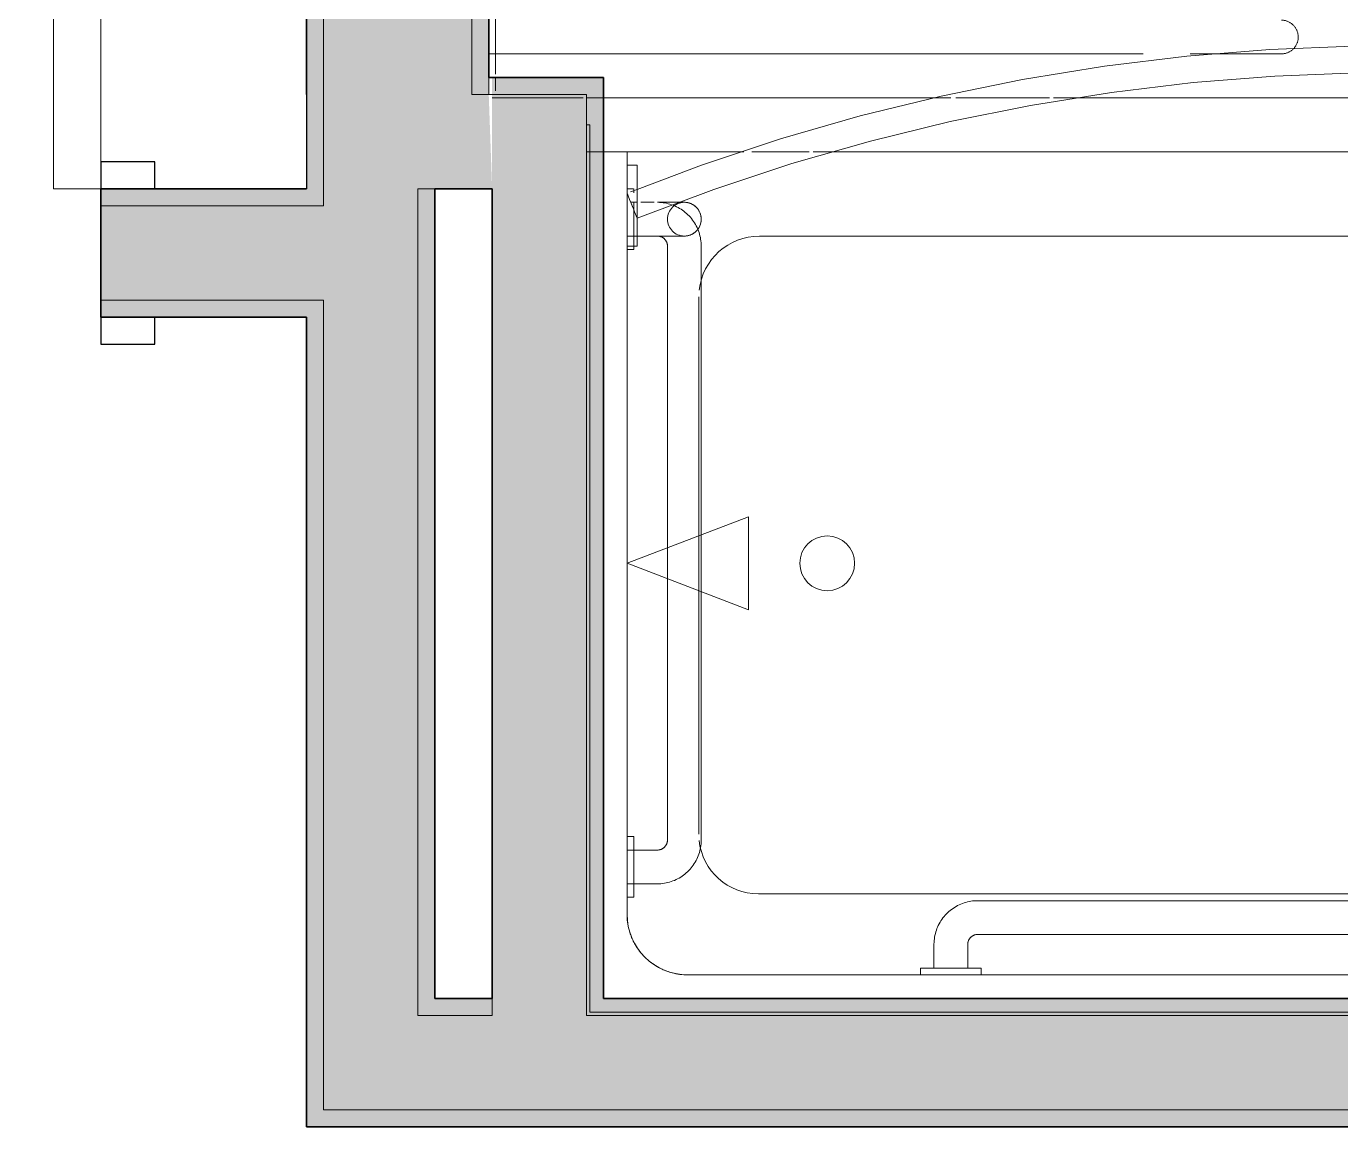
# Model space of a CAD drawing. Header units: inches. Extents: x 6 to 8416, y -388 to 6104.
# Drawn here: x 6655.78 to 6704.49, y 380.69 to 421.46 of the extents above; entities that cross this region are included whole.
import ezdxf

# ---------------------------------------------------------------- set-up
doc = ezdxf.new("R2010")
doc.units = ezdxf.units.IN
doc.header["$MEASUREMENT"] = 0
doc.linetypes.add('Dash 1_16_', pattern=[48, 24, -24])
doc.linetypes.add('Hidden 1_16_', pattern=[36, 24, -12])
for name, color, linetype, lineweight in [('A-DOOR', 31, 'Continuous', 18), ('A-DOOR-FRAM', 31, 'Continuous', 25), ('A-GENM', 13, 'Continuous', 18), ('A-WALL', 113, 'Continuous', 25), ('A-WALL-PATT', 111, 'Continuous', 35), ('I-WALL', 2, 'Continuous', 25), ('P-SANR-FIXT', 6, 'Continuous', 18), ('Q-SPCQ', 91, 'Continuous', 18)]:
    doc.layers.add(name, color=color, linetype=linetype, lineweight=lineweight)

# ---------------------------------------------------------------- blocks, each defined once
blk = doc.blocks.new('Unit-Single-Flush-ICC ADA-AM - 36_ x 84_-NR _U-BE _ BED_-V488-LEVEL 3 - PLAN Copy 1 Copy 1')
at = {"layer": 'A-DOOR'}
for p, q in [((16.25, 2.375), (16.25, 38.375)), ((18, 2.375), (18, 38.375)), ((16.25, 2.375), (18, 2.375))]:
    blk.add_line(p, q, dxfattribs=at)
at = {"layer": 'A-DOOR', "lineweight": 9}
blk.add_arc((18, 2.375), 36, 90, 180, dxfattribs=at)
at = {"layer": 'A-DOOR-FRAM'}
for p, q in [((20, 3.375), (18, 3.375)), ((18, 3.375), (18, 2.375)), ((20, 2.375), (20, 3.375)), ((18, 2.375), (20, 2.375)), ((20, -2.375), (18, -2.375)), ((18, -2.375), (18, -3.375)), ((20, -3.375), (20, -2.375)), ((18, -3.375), (20, -3.375))]:
    blk.add_line(p, q, dxfattribs=at)
at = {"layer": 'A-DOOR-FRAM', "lineweight": 18}
for p, q in [((20, 3.375), (18, 3.375)), ((18, 3.375), (18, 2.375)), ((20, 3.375), (20, 2.375)), ((18, 2.375), (20, 2.375)), ((18, -3.375), (18, -2.375)), ((20, -2.375), (18, -2.375)), ((20, -3.375), (20, -2.375)), ((18, -3.375), (20, -3.375))]:
    blk.add_line(p, q, dxfattribs=at)
blk = doc.blocks.new('GM BA Shower-Unit-Tub-Prefab-ICC ADA-AM - ICC Type B_ Option A Forward_ 60_W x 32_D-2224287-LEVEL 3 - PLAN Copy 1 Copy 1')
at = {"layer": 'A-GENM'}
blk.add_line((0, 32), (0.625, 32), dxfattribs=at)
blk = doc.blocks.new('PL BA Toilet-Unit-Two Piece-ICC ADA-AM - ICC Type B_ Side Approach_ Swing Up Bar-V490-LEVEL 3 - PLAN Copy 1 Copy 1')
at = {"layer": 'A-GENM', "linetype": 'Hidden 1_16_', "lineweight": 9}
for p, q in [((0.75, 0), (0.125, 0)), ((33, 0), (0.869, 0)), ((0, -3.5), (0, -0.125)), ((0, -4.25), (0, -3.627)), ((0, -16.526), (0, -4.25)), ((0, -17.125), (0, -16.526)), ((0, -20.786), (0, -17.316)), ((0, -21.828), (0, -20.928)), ((0, -45.422), (0, -21.828))]:
    blk.add_line(p, q, dxfattribs=at)
blk = doc.blocks.new('z Nested-Shower Surround-Tub-Prefab - Variable-V495-LEVEL 3 - PLAN Copy 1 Copy 1')
at = {"layer": 'A-GENM', "lineweight": 9}
for p, q in [((0.125, 33), (0, 33)), ((0, 33), (0, 0)), ((0, 32), (0, 33)), ((0, 33), (0.125, 33)), ((0.125, 0.125), (0.125, 33)), ((0.125, 33), (0.125, 32)), ((0, 0.625), (0, 32)), ((0.125, 32), (0.125, 0.625)), ((0, 0), (0, 0.625)), ((0.125, 0.625), (0.125, 0.312)), ((0, 0), (60, 0)), ((60, 0), (0, 0)), ((59.875, 0.125), (0.125, 0.125)), ((0.312, 0.125), (59.688, 0.125))]:
    blk.add_line(p, q, dxfattribs=at)
at = {"layer": 'A-GENM'}
for p, q in [((1.5, 32), (0, 32)), ((0, 32), (0, 0)), ((0, 0.625), (0, 32)), ((0.125, 32), (0.625, 32)), ((0.625, 32), (1.5, 32)), ((1.5, 32), (5.826, 32)), ((1.5, 30.75), (1.5, 32)), ((1.5, 30.75), (1.5, 32)), ((1.5, 32), (1.5, 30.75)), ((6.125, 32), (8.252, 32)), ((8.398, 32), (9.275, 32)), ((9.275, 32), (28.375, 32)), ((1.5, 30), (1.5, 30.75)), ((1.5, 29.25), (1.5, 30.75)), ((1.5, 30.75), (1.5, 30)), ((1.5, 3.75), (1.5, 29.25)), ((1.5, 5.942), (1.5, 29.058)), ((1.5, 29.058), (1.5, 5.942)), ((53.839, 28.873), (6.409, 28.873)), ((4.159, 26.623), (4.159, 17.771)), ((4.159, 17.771), (4.159, 15.729)), ((4.159, 15.729), (4.159, 6.712)), ((1.5, 3.75), (1.5, 5.058)), ((1.5, 5.058), (1.5, 3.75)), ((53.877, 4.5), (6.371, 4.5)), ((56.25, 1.5), (3.75, 1.5)), ((56.25, 1.5), (3.75, 1.5)), ((3.75, 1.5), (56.25, 1.5)), ((0, 0), (0, 0.625)), ((0, 0), (60, 0)), ((60, 0), (0, 0))]:
    blk.add_line(p, q, dxfattribs=at)
blk.add_circle((8.92, 16.75), 1.016, dxfattribs=at)
for centre, radius, start, end in [((6.409, 26.623), 2.25, 90, 173.7582), ((6.371, 6.712), 2.212, 186.0977, 270), ((3.75, 3.75), 2.25, 180, 195), ((3.75, 3.75), 2.25, 180, 270), ((3.75, 3.75), 2.25, 180, 195), ((3.75, 3.75), 2.25, 195, 200.0287), ((3.75, 3.75), 2.25, 195, 200.0287), ((3.75, 3.75), 2.25, 200.0287, 204.9713), ((3.75, 3.75), 2.25, 200.0287, 204.9713), ((3.75, 3.75), 2.25, 204.9713, 210), ((3.75, 3.75), 2.25, 204.9713, 210), ((3.75, 3.75), 2.25, 210, 225), ((3.75, 3.75), 2.25, 210, 225), ((3.75, 3.75), 2.25, 225, 240), ((3.75, 3.75), 2.25, 225, 240), ((3.75, 3.75), 2.25, 240, 245.0287), ((3.75, 3.75), 2.25, 240, 245.0287), ((3.75, 3.75), 2.25, 245.0287, 249.9713), ((3.75, 3.75), 2.25, 245.0287, 249.9713), ((3.75, 3.75), 2.25, 249.9713, 255), ((3.75, 3.75), 2.25, 249.9713, 255), ((3.75, 3.75), 2.25, 255, 270), ((3.75, 3.75), 2.25, 255, 270)]:
    blk.add_arc(centre, radius, start, end, dxfattribs=at)
blk = doc.blocks.new('z Nested-Shower Grab Bars - Variable-V496-LEVEL 3 - PLAN Copy 1 Copy 1')
at = {"layer": 'A-GENM', "linetype": 'Dash 1_16_', "lineweight": 9}
for p, q in [((0.245, 29.125), (0, 29.125)), ((0, 29.125), (0, 28.974)), ((0, 29.125), (0, 28.974)), ((0.245, 29.125), (0, 29.125)), ((0, 29.125), (0, 28.974)), ((0, 29.125), (0, 28.974)), ((0, 28.795), (0, 28.563)), ((0, 28.795), (0, 28.563)), ((0, 28.795), (0, 28.563)), ((0, 28.795), (0, 28.563)), ((0.25, 29.087), (0.25, 29.125)), ((0.25, 29.087), (0.25, 29.125)), ((0.25, 29.087), (0.25, 29.125)), ((0.25, 29.087), (0.25, 29.125)), ((0.25, 28.974), (0.25, 29.087)), ((0.25, 28.974), (0.25, 29.087)), ((0.25, 28.974), (0.25, 29.087)), ((0.25, 28.974), (0.25, 29.087)), ((0, 28.625), (0, 28.604)), ((0, 28.625), (0, 28.604)), ((0, 28.604), (0, 28.541)), ((0, 28.604), (0, 28.541)), ((0, 28.541), (0, 27.838)), ((0, 28.541), (0, 28.442)), ((0, 28.503), (0, 28.113)), ((0, 28.503), (0, 28.113)), ((0, 28.503), (0, 28.113)), ((0, 28.442), (0, 28.313)), ((0, 28.313), (0, 28.162)), ((0.375, 28.625), (0.154, 28.625)), ((0.25, 28.625), (0.25, 28.442)), ((0.25, 28.625), (0.25, 28.442)), ((0.25, 28.442), (0.25, 28.313)), ((0.25, 28.442), (0.25, 28.313)), ((0.25, 28.313), (0.25, 28)), ((0.25, 28.313), (0.25, 28.162)), ((0.25, 28.113), (0.25, 28.291)), ((1.004, 28.625), (0.515, 28.625)), ((1.004, 28.625), (0.515, 28.625)), ((1.143, 28.625), (1.125, 28.625)), ((1.125, 28.625), (1.165, 28.625)), ((1.208, 28.623), (1.143, 28.625)), ((1.165, 28.625), (1.205, 28.625)), ((1.205, 28.625), (1.245, 28.625)), ((1.272, 28.618), (1.208, 28.623)), ((1.245, 28.625), (1.284, 28.625)), ((1.337, 28.611), (1.272, 28.618)), ((1.284, 28.625), (1.324, 28.625)), ((1.324, 28.625), (1.363, 28.625)), ((1.401, 28.601), (1.337, 28.611)), ((1.363, 28.625), (1.401, 28.625)), ((1.401, 28.625), (1.44, 28.625)), ((1.465, 28.589), (1.401, 28.601)), ((1.44, 28.625), (1.477, 28.625)), ((1.528, 28.574), (1.465, 28.589)), ((1.477, 28.625), (1.514, 28.625)), ((1.514, 28.625), (1.551, 28.625)), ((1.591, 28.557), (1.528, 28.574)), ((1.653, 28.537), (1.591, 28.557)), ((1.622, 28.625), (1.656, 28.625)), ((1.714, 28.515), (1.653, 28.537)), ((1.656, 28.625), (1.69, 28.625)), ((1.69, 28.625), (1.722, 28.625)), ((1.774, 28.49), (1.714, 28.515)), ((1.722, 28.625), (1.754, 28.625)), ((1.754, 28.625), (1.784, 28.625)), ((1.833, 28.463), (1.774, 28.49)), ((1.784, 28.625), (1.814, 28.625)), ((1.814, 28.625), (1.842, 28.625)), ((1.891, 28.433), (1.833, 28.463)), ((1.842, 28.625), (1.87, 28.625)), ((1.87, 28.625), (1.896, 28.625)), ((1.948, 28.401), (1.891, 28.433)), ((1.896, 28.625), (1.921, 28.625)), ((1.921, 28.625), (1.944, 28.625)), ((1.944, 28.625), (1.966, 28.625)), ((2.003, 28.367), (1.948, 28.401)), ((2.057, 28.331), (2.003, 28.367)), ((2.057, 28.625), (2.071, 28.625)), ((2.109, 28.293), (2.057, 28.331)), ((2.071, 28.625), (2.083, 28.625)), ((2.083, 28.625), (2.094, 28.625)), ((2.094, 28.625), (2.103, 28.625)), ((2.103, 28.625), (2.11, 28.625)), ((2.11, 28.625), (2.116, 28.625)), ((2.116, 28.625), (2.121, 28.625)), ((2.121, 28.625), (2.124, 28.625)), ((2.124, 28.625), (2.125, 28.625)), ((2.125, 28.625), (2.15, 28.625)), ((2.15, 28.625), (2.175, 28.623)), ((2.175, 28.623), (2.2, 28.621)), ((2.2, 28.621), (2.225, 28.617)), ((2.225, 28.617), (2.249, 28.613)), ((2.249, 28.613), (2.274, 28.607)), ((2.274, 28.607), (2.298, 28.601)), ((2.298, 28.601), (2.322, 28.593)), ((2.322, 28.593), (2.345, 28.585)), ((2.345, 28.585), (2.368, 28.576)), ((2.368, 28.576), (2.391, 28.565)), ((2.391, 28.565), (2.414, 28.554)), ((2.414, 28.554), (2.436, 28.542)), ((2.436, 28.542), (2.457, 28.53)), ((2.457, 28.53), (2.478, 28.516)), ((2.478, 28.516), (2.498, 28.501)), ((2.498, 28.501), (2.518, 28.486)), ((2.518, 28.486), (2.537, 28.47)), ((2.537, 28.47), (2.556, 28.453)), ((2.556, 28.453), (2.573, 28.435)), ((2.573, 28.435), (2.59, 28.417)), ((2.59, 28.417), (2.607, 28.398)), ((2.607, 28.398), (2.622, 28.379)), ((2.622, 28.379), (2.637, 28.358)), ((2.637, 28.358), (2.651, 28.338)), ((2.651, 28.338), (2.664, 28.316)), ((2.664, 28.316), (2.676, 28.295)), ((2.676, 28.295), (2.688, 28.272)), ((2.688, 28.272), (2.698, 28.25)), ((0, 28.162), (0, 28)), ((0, 28), (0, 27.749)), ((0, 28), (0, 27.838)), ((0, 28), (0, 27.749)), ((0, 28), (0, 27.749)), ((0, 27.838), (0, 27.688)), ((0, 27.838), (0, 27.688)), ((0.25, 28.162), (0.25, 28)), ((0.25, 28), (0.25, 27.838)), ((0.25, 28), (0.25, 27.838)), ((0.25, 27.749), (0.25, 27.991)), ((0.25, 27.838), (0.25, 27.688)), ((0.25, 27.838), (0.25, 27.688)), ((2.303, 28.119), (2.257, 28.166)), ((2.347, 28.072), (2.303, 28.119)), ((2.389, 28.022), (2.347, 28.072)), ((2.428, 27.97), (2.389, 28.022)), ((2.466, 27.918), (2.428, 27.97)), ((2.502, 27.863), (2.466, 27.918)), ((2.535, 27.807), (2.502, 27.863)), ((2.566, 27.75), (2.535, 27.807)), ((2.698, 28.25), (2.708, 28.226)), ((2.712, 27.786), (2.703, 27.763)), ((2.708, 28.226), (2.716, 28.203)), ((2.72, 27.81), (2.712, 27.786)), ((2.716, 28.203), (2.724, 28.179)), ((2.727, 27.834), (2.72, 27.81)), ((2.724, 28.179), (2.73, 28.155)), ((2.734, 27.858), (2.727, 27.834)), ((2.73, 28.155), (2.736, 28.131)), ((2.739, 27.882), (2.734, 27.858)), ((2.736, 28.131), (2.741, 28.106)), ((2.743, 27.907), (2.739, 27.882)), ((2.741, 28.106), (2.745, 28.082)), ((2.746, 27.932), (2.743, 27.907)), ((2.745, 28.082), (2.747, 28.057)), ((2.749, 27.957), (2.746, 27.932)), ((2.747, 28.057), (2.749, 28.032)), ((2.749, 28.032), (2.75, 28.007)), ((2.75, 27.982), (2.749, 27.957)), ((2.75, 28.007), (2.75, 27.982)), ((0, 27.709), (0, 27.438)), ((0, 27.709), (0, 27.438)), ((0, 27.709), (0, 27.438)), ((0, 27.688), (0, 27.558)), ((0, 27.688), (0, 27.558)), ((0, 27.558), (0, 27.459)), ((0, 27.558), (0, 27.459)), ((0, 27.459), (0, 27.396)), ((0, 27.459), (0, 27.396)), ((0, 27.438), (0, 27.205)), ((0, 27.438), (0, 27.205)), ((0, 27.438), (0, 27.205)), ((0, 27.438), (0, 27.205)), ((0, 27.396), (0, 27.375)), ((0, 27.396), (0, 27.375)), ((0, 27.375), (1.125, 27.375)), ((0.25, 26.875), (0.25, 27.709)), ((0.25, 27.688), (0.25, 27.375)), ((0.25, 27.688), (0.25, 27.375)), ((0.25, 26.875), (0.25, 27.687)), ((0.25, 26.875), (0.25, 27.687)), ((0.25, 26.875), (0.25, 27.438)), ((0.25, 27.375), (1.125, 27.375)), ((1.972, 27.375), (1.95, 27.375)), ((1.993, 27.375), (1.972, 27.375)), ((2.012, 27.375), (1.993, 27.375)), ((2.03, 27.375), (2.012, 27.375)), ((2.046, 27.375), (2.03, 27.375)), ((2.061, 27.375), (2.046, 27.375)), ((2.074, 27.375), (2.061, 27.375)), ((2.086, 27.375), (2.074, 27.375)), ((2.096, 27.375), (2.086, 27.375)), ((2.105, 27.375), (2.096, 27.375)), ((2.112, 27.375), (2.105, 27.375)), ((2.118, 27.375), (2.112, 27.375)), ((2.122, 27.375), (2.118, 27.375)), ((2.124, 27.375), (2.122, 27.375)), ((2.125, 27.375), (2.124, 27.375)), ((2.138, 27.375), (2.125, 27.375)), ((2.163, 27.376), (2.138, 27.375)), ((2.188, 27.378), (2.163, 27.376)), ((2.213, 27.381), (2.188, 27.378)), ((2.238, 27.385), (2.213, 27.381)), ((2.262, 27.39), (2.238, 27.385)), ((2.287, 27.396), (2.262, 27.39)), ((2.311, 27.403), (2.287, 27.396)), ((2.334, 27.411), (2.311, 27.403)), ((2.358, 27.42), (2.334, 27.411)), ((2.381, 27.43), (2.358, 27.42)), ((2.403, 27.44), (2.381, 27.43)), ((2.426, 27.452), (2.403, 27.44)), ((2.447, 27.464), (2.426, 27.452)), ((2.468, 27.478), (2.447, 27.464)), ((2.489, 27.492), (2.468, 27.478)), ((2.509, 27.507), (2.489, 27.492)), ((2.528, 27.523), (2.509, 27.507)), ((2.547, 27.539), (2.528, 27.523)), ((2.565, 27.556), (2.547, 27.539)), ((2.583, 27.574), (2.565, 27.556)), ((2.595, 27.692), (2.566, 27.75)), ((2.599, 27.593), (2.583, 27.574)), ((2.622, 27.633), (2.595, 27.692)), ((2.615, 27.612), (2.599, 27.593)), ((2.63, 27.632), (2.615, 27.612)), ((2.646, 27.572), (2.622, 27.633)), ((2.645, 27.653), (2.63, 27.632)), ((2.658, 27.674), (2.645, 27.653)), ((2.671, 27.695), (2.658, 27.674)), ((2.682, 27.717), (2.671, 27.695)), ((2.693, 27.74), (2.682, 27.717)), ((2.703, 27.763), (2.693, 27.74)), ((0, 27.205), (0, 27.026)), ((0, 27.205), (0, 27.026)), ((0, 27.205), (0, 27.026)), ((0, 27.205), (0, 27.026)), ((0, 27.026), (0, 26.913)), ((0, 27.026), (0, 26.913)), ((0, 27.026), (0, 26.913)), ((0, 27.026), (0, 26.913)), ((0, 26.913), (0, 26.875)), ((0, 26.913), (0, 26.875)), ((0, 26.913), (0, 26.875)), ((0, 26.913), (0, 26.875)), ((0, 26.875), (0.25, 26.875)), ((0, 26.875), (0.25, 26.875)), ((1.5, 27), (1.5, 15.826)), ((2.75, 16.306), (2.75, 27)), ((2.75, 14.194), (2.75, 16.306)), ((1.5, 15.826), (1.5, 14.674)), ((1.5, 14.674), (1.5, 5)), ((2.75, 5), (2.75, 14.194)), ((0.25, 5.125), (0, 5.125)), ((0, 5.125), (0, 5.087)), ((0, 5.125), (0, 5.087)), ((0, 5.087), (0, 4.974)), ((0, 5.087), (0, 4.974)), ((0, 4.974), (0, 4.795)), ((0, 4.974), (0, 4.795)), ((0.25, 2.875), (0.25, 5.125)), ((0.25, 4.563), (0.25, 5.125)), ((0, 4.795), (0, 4.563)), ((0, 4.795), (0, 4.563)), ((1.125, 4.625), (0, 4.625)), ((0, 4.625), (0, 4.604)), ((0, 4.625), (0, 4.604)), ((0, 4.604), (0, 4.541)), ((0, 4.604), (0, 4.541)), ((0, 4.563), (0, 4.291)), ((0, 4.541), (0, 4.442)), ((0, 4.541), (0, 4.442)), ((0, 4.442), (0, 3.846)), ((0, 4.442), (0, 4.313)), ((0, 4.313), (0, 4.162)), ((0, 4.291), (0, 4)), ((0, 4.162), (0, 4)), ((0, 4), (0, 3.709)), ((0, 4), (0, 3.709)), ((0, 4), (0, 3.838)), ((0.25, 3.709), (0.25, 4)), ((0, 3.846), (0, 3.838)), ((0, 3.838), (0, 3.558)), ((0, 3.838), (0, 3.688)), ((0, 3.709), (0, 3.438)), ((0, 3.688), (0, 3.558)), ((0, 3.558), (0, 3.459)), ((0, 3.558), (0, 3.459)), ((0, 3.459), (0, 3.396)), ((0, 3.459), (0, 3.396)), ((0, 3.438), (0, 3.205)), ((0, 3.438), (0, 3.205)), ((0.25, 2.875), (0.25, 3.438)), ((0, 3.396), (0, 3.375)), ((0, 3.396), (0, 3.375)), ((0, 3.375), (1.125, 3.375)), ((0, 3.205), (0, 3.026)), ((0, 3.205), (0, 3.026)), ((0, 3.026), (0, 2.913)), ((0, 3.026), (0, 2.913)), ((0, 2.913), (0, 2.875)), ((0, 2.913), (0, 2.875)), ((0, 2.875), (0.25, 2.875)), ((35, 2.75), (13, 2.75)), ((35, 2.75), (13, 2.75)), ((13, 1.5), (35, 1.5)), ((13, 1.5), (35, 1.5)), ((11.375, 1.125), (11.375, 0.25)), ((11.375, 1.125), (11.375, 0.25)), ((12.625, 0.25), (12.625, 1.125)), ((12.625, 0.25), (12.625, 1.125)), ((10.875, 0.25), (10.875, 0)), ((11.687, 0.25), (10.875, 0.25)), ((11.687, 0.25), (10.875, 0.25)), ((10.875, 0.25), (10.875, 0)), ((13.125, 0.25), (10.875, 0.25)), ((11.687, 0.25), (10.875, 0.25)), ((10.875, 0), (10.913, 0)), ((10.875, 0), (10.913, 0)), ((10.875, 0), (10.913, 0)), ((10.875, 0), (10.913, 0)), ((10.913, 0), (11.026, 0)), ((10.913, 0), (11.026, 0)), ((10.913, 0), (11.026, 0)), ((10.913, 0), (11.026, 0)), ((11.026, 0), (11.205, 0)), ((11.026, 0), (11.205, 0)), ((11.026, 0), (11.205, 0)), ((11.026, 0), (11.205, 0)), ((11.205, 0), (11.438, 0)), ((11.205, 0), (11.438, 0)), ((11.205, 0), (11.438, 0)), ((11.205, 0), (11.438, 0)), ((11.375, 0.25), (11.688, 0.25)), ((11.375, 0.25), (11.688, 0.25)), ((11.375, 0.25), (11.688, 0.25)), ((11.375, 0.25), (12.625, 0.25)), ((11.438, 0), (11.709, 0)), ((11.438, 0), (11.709, 0)), ((11.438, 0), (11.709, 0)), ((11.438, 0), (11.709, 0)), ((11.688, 0.25), (12.313, 0.25)), ((11.688, 0.25), (11.838, 0.25)), ((11.688, 0.25), (11.838, 0.25)), ((11.709, 0), (12, 0)), ((11.709, 0), (12, 0)), ((11.709, 0), (12, 0)), ((11.709, 0), (12, 0)), ((11.838, 0.25), (12, 0.25)), ((11.838, 0.25), (12, 0.25)), ((12, 0.25), (12.162, 0.25)), ((12, 0.25), (12.162, 0.25)), ((12, 0), (12.291, 0)), ((12, 0), (12.291, 0)), ((12, 0), (12.291, 0)), ((12, 0), (12.291, 0)), ((12.162, 0.25), (12.313, 0.25)), ((12.162, 0.25), (12.313, 0.25)), ((12.291, 0), (12.563, 0)), ((12.291, 0), (12.563, 0)), ((12.291, 0), (12.563, 0)), ((12.291, 0), (12.563, 0)), ((13.125, 0.25), (12.313, 0.25)), ((13.125, 0.25), (12.313, 0.25)), ((12.313, 0.25), (12.625, 0.25)), ((12.313, 0.25), (12.625, 0.25)), ((13.125, 0.25), (12.313, 0.25)), ((12.313, 0.25), (12.625, 0.25)), ((12.563, 0), (12.795, 0)), ((12.563, 0), (12.795, 0)), ((12.563, 0), (12.795, 0)), ((12.563, 0), (12.795, 0)), ((12.795, 0), (12.974, 0)), ((12.795, 0), (12.974, 0)), ((12.795, 0), (12.974, 0)), ((12.795, 0), (12.974, 0)), ((12.974, 0), (13.087, 0)), ((12.974, 0), (13.087, 0)), ((12.974, 0), (13.087, 0)), ((12.974, 0), (13.087, 0)), ((13.087, 0), (13.125, 0)), ((13.087, 0), (13.125, 0)), ((13.087, 0), (13.125, 0)), ((13.087, 0), (13.125, 0)), ((13.125, 0), (13.125, 0.25)), ((13.125, 0), (13.125, 0.25))]:
    blk.add_line(p, q, dxfattribs=at)
at = {"layer": 'A-GENM', "linetype": 'Dash 1_16_', "lineweight": 9, "flags": 128}
for points in [[(1.551, 28.625), (1.587, 28.625), (1.622, 28.625)], [(1.966, 28.625), (1.987, 28.625), (2.007, 28.625), (2.025, 28.625), (2.042, 28.625), (2.057, 28.625)], [(2.257, 28.166), (2.21, 28.21), (2.16, 28.252), (2.109, 28.293)], [(1.125, 27.375), (1.14, 27.375), (1.155, 27.374), (1.17, 27.372), (1.185, 27.37), (1.2, 27.368), (1.214, 27.364), (1.229, 27.36), (1.243, 27.356), (1.257, 27.351), (1.271, 27.345), (1.285, 27.339), (1.298, 27.333), (1.311, 27.325), (1.324, 27.318), (1.337, 27.31), (1.349, 27.301), (1.361, 27.292), (1.372, 27.282), (1.383, 27.272), (1.394, 27.261), (1.404, 27.25), (1.414, 27.239), (1.423, 27.227), (1.432, 27.215), (1.441, 27.203), (1.448, 27.19), (1.456, 27.177), (1.463, 27.163), (1.469, 27.15), (1.475, 27.136), (1.48, 27.122), (1.484, 27.108), (1.488, 27.093), (1.492, 27.078), (1.495, 27.064), (1.497, 27.049), (1.498, 27.034), (1.5, 27.019), (1.5, 27.004), (1.5, 27)], [(1.95, 27.375), (1.927, 27.375), (1.903, 27.375), (1.877, 27.375), (1.85, 27.375), (1.822, 27.375), (1.792, 27.375), (1.762, 27.375), (1.731, 27.375), (1.699, 27.375), (1.665, 27.375), (1.631, 27.375), (1.596, 27.375), (1.561, 27.375), (1.524, 27.375), (1.487, 27.375), (1.45, 27.375), (1.412, 27.375), (1.373, 27.375), (1.334, 27.375), (1.295, 27.375), (1.255, 27.375), (1.216, 27.375), (1.176, 27.375), (1.136, 27.375), (1.125, 27.375)], [(2.75, 27), (2.749, 27.065), (2.745, 27.13), (2.738, 27.195), (2.729, 27.259), (2.718, 27.323), (2.703, 27.386), (2.687, 27.449), (2.668, 27.511), (2.646, 27.572)], [(1.5, 5), (1.5, 4.985), (1.499, 4.97), (1.497, 4.955), (1.495, 4.94), (1.493, 4.925), (1.489, 4.911), (1.485, 4.896), (1.481, 4.882), (1.476, 4.868), (1.47, 4.854), (1.464, 4.84), (1.458, 4.827), (1.45, 4.814), (1.443, 4.801), (1.435, 4.788), (1.426, 4.776), (1.417, 4.764), (1.407, 4.753), (1.397, 4.742), (1.386, 4.731), (1.375, 4.721), (1.364, 4.711), (1.352, 4.702), (1.34, 4.693), (1.328, 4.684), (1.315, 4.677), (1.302, 4.669), (1.288, 4.662), (1.275, 4.656), (1.261, 4.65), (1.247, 4.645), (1.233, 4.641), (1.218, 4.637), (1.203, 4.633), (1.189, 4.63), (1.174, 4.628), (1.159, 4.627), (1.144, 4.625), (1.129, 4.625), (1.125, 4.625)], [(1.125, 3.375), (1.19, 3.376), (1.255, 3.38), (1.32, 3.387), (1.384, 3.396), (1.448, 3.407), (1.511, 3.422), (1.574, 3.438), (1.636, 3.457), (1.697, 3.479), (1.758, 3.503), (1.817, 3.53), (1.875, 3.559), (1.932, 3.59), (1.988, 3.623), (2.043, 3.659), (2.095, 3.697), (2.147, 3.736), (2.197, 3.778), (2.244, 3.822), (2.291, 3.868), (2.335, 3.915), (2.377, 3.965), (2.418, 4.016), (2.456, 4.068), (2.492, 4.122), (2.526, 4.177), (2.558, 4.234), (2.588, 4.292), (2.615, 4.351), (2.64, 4.411), (2.662, 4.472), (2.682, 4.534), (2.699, 4.597), (2.714, 4.66), (2.726, 4.724), (2.736, 4.788), (2.743, 4.853), (2.748, 4.917), (2.75, 4.982), (2.75, 5)], [(13, 2.75), (12.935, 2.749), (12.87, 2.745), (12.805, 2.738), (12.741, 2.729), (12.677, 2.718), (12.614, 2.703), (12.551, 2.687), (12.489, 2.668), (12.428, 2.646), (12.367, 2.622), (12.308, 2.595), (12.25, 2.566), (12.193, 2.535), (12.137, 2.502), (12.082, 2.466), (12.03, 2.428), (11.978, 2.389), (11.928, 2.347), (11.881, 2.303), (11.834, 2.257), (11.79, 2.21), (11.748, 2.16), (11.707, 2.109), (11.669, 2.057), (11.633, 2.003), (11.599, 1.948), (11.567, 1.891), (11.537, 1.833), (11.51, 1.774), (11.485, 1.714), (11.463, 1.653), (11.443, 1.591), (11.426, 1.528), (11.411, 1.465), (11.399, 1.401), (11.389, 1.337), (11.382, 1.272), (11.377, 1.208), (11.375, 1.143), (11.375, 1.125)], [(13, 2.75), (12.935, 2.749), (12.87, 2.745), (12.805, 2.738), (12.741, 2.729), (12.677, 2.718), (12.614, 2.703), (12.551, 2.687), (12.489, 2.668), (12.428, 2.646), (12.367, 2.622), (12.308, 2.595), (12.25, 2.566), (12.193, 2.535), (12.137, 2.502), (12.082, 2.466), (12.03, 2.428), (11.978, 2.389), (11.928, 2.347), (11.881, 2.303), (11.834, 2.257), (11.79, 2.21), (11.748, 2.16), (11.707, 2.109), (11.669, 2.057), (11.633, 2.003), (11.599, 1.948), (11.567, 1.891), (11.537, 1.833), (11.51, 1.774), (11.485, 1.714), (11.463, 1.653), (11.443, 1.591), (11.426, 1.528), (11.411, 1.465), (11.399, 1.401), (11.389, 1.337), (11.382, 1.272), (11.377, 1.208), (11.375, 1.143), (11.375, 1.125)], [(12.625, 1.125), (12.625, 1.14), (12.626, 1.155), (12.628, 1.17), (12.63, 1.185), (12.632, 1.2), (12.636, 1.214), (12.64, 1.229), (12.644, 1.243), (12.649, 1.257), (12.655, 1.271), (12.661, 1.285), (12.667, 1.298), (12.675, 1.311), (12.682, 1.324), (12.69, 1.337), (12.699, 1.349), (12.708, 1.361), (12.718, 1.372), (12.728, 1.383), (12.739, 1.394), (12.75, 1.404), (12.761, 1.414), (12.773, 1.423), (12.785, 1.432), (12.797, 1.441), (12.81, 1.448), (12.823, 1.456), (12.837, 1.463), (12.85, 1.469), (12.864, 1.475), (12.878, 1.48), (12.892, 1.484), (12.907, 1.488), (12.922, 1.492), (12.936, 1.495), (12.951, 1.497), (12.966, 1.498), (12.981, 1.5), (12.996, 1.5), (13, 1.5)], [(12.625, 1.125), (12.625, 1.14), (12.626, 1.155), (12.628, 1.17), (12.63, 1.185), (12.632, 1.2), (12.636, 1.214), (12.64, 1.229), (12.644, 1.243), (12.649, 1.257), (12.655, 1.271), (12.661, 1.285), (12.667, 1.298), (12.675, 1.311), (12.682, 1.324), (12.69, 1.337), (12.699, 1.349), (12.708, 1.361), (12.718, 1.372), (12.728, 1.383), (12.739, 1.394), (12.75, 1.404), (12.761, 1.414), (12.773, 1.423), (12.785, 1.432), (12.797, 1.441), (12.81, 1.448), (12.823, 1.456), (12.837, 1.463), (12.85, 1.469), (12.864, 1.475), (12.878, 1.48), (12.892, 1.484), (12.907, 1.488), (12.922, 1.492), (12.936, 1.495), (12.951, 1.497), (12.966, 1.498), (12.981, 1.5), (12.996, 1.5), (13, 1.5)]]:
    blk.add_lwpolyline(points, dxfattribs=at)
at = {"layer": 'A-GENM', "linetype": 'Dash 1_16_', "lineweight": 9}
for start, end in [(90, 270), (270, 90)]:
    blk.add_arc((2.125, 28), 0.625, start, end, dxfattribs=at)
blk = doc.blocks.new('z Nested-Shower Fixtures - Variable-2223344-LEVEL 3 - PLAN Copy 1 Copy 1')
at = {"layer": 'P-SANR-FIXT'}
for p, q in [((0, 0), (4.5, 1.727)), ((4.5, 1.727), (4.5, -1.727)), ((4.5, -1.727), (0, 0))]:
    blk.add_line(p, q, dxfattribs=at)
blk = doc.blocks.new('SE BA Shower Curtain Rod-AM - 1_ Dia__ 76_ AFF-V377-LEVEL 3 - PLAN Copy 1 Copy 1')
at = {"layer": 'Q-SPCQ'}
for p, q in [((0.375, 1.5), (0, 1.5)), ((0, 1.5), (0, 0.75)), ((0, 1.5), (0, -1.5)), ((0.375, -1.5), (0.375, 1.5)), ((0.375, 0.75), (0.375, 1.5)), ((0, 0.75), (0, 0.388)), ((0.375, 0.605), (0.128, 0.512)), ((0.375, 0.521), (0.375, 0.75)), ((0, 0.388), (0, 0)), ((0.002, 0.464), (0.095, 0.232)), ((0.002, 0.464), (0.027, 0.402)), ((0.027, 0.402), (0.057, 0.328)), ((0.057, 0.328), (0.095, 0.232)), ((0.095, 0.232), (0.14, 0.12)), ((0.095, 0.232), (0.14, 0.12)), ((0.14, 0.12), (0.235, -0.12)), ((0.14, 0.12), (0.187, 0)), ((0.187, 0), (0.235, -0.12)), ((0, 0), (0, -0.388)), ((0, -0.388), (0, -0.75)), ((0.235, -0.12), (0.28, -0.232)), ((0.235, -0.12), (0.28, -0.232)), ((0.28, -0.232), (0.373, -0.464)), ((0.28, -0.232), (0.318, -0.328)), ((0.318, -0.328), (0.348, -0.402)), ((0.348, -0.402), (0.373, -0.464)), ((0.375, -0.75), (0.375, -0.391)), ((0, -0.75), (0, -1.5)), ((0.375, -1.5), (0.375, -0.75)), ((0, -1.5), (0.375, -1.5))]:
    blk.add_line(p, q, dxfattribs=at)
at = {"layer": 'Q-SPCQ', "flags": 128}
for points in [[(56.625, 0.604), (54.115, 1.547), (51.191, 2.513), (48.231, 3.362), (45.239, 4.091), (42.221, 4.7), (39.18, 5.189), (36.123, 5.555), (33.053, 5.798), (29.976, 5.919), (26.897, 5.916), (23.82, 5.791), (20.75, 5.542), (17.694, 5.171), (14.654, 4.678), (11.636, 4.063), (8.646, 3.329), (5.687, 2.475), (2.765, 1.504), (0.375, 0.605)], [(0.375, -0.464), (3.218, 0.604), (6.104, 1.558), (9.026, 2.395), (11.978, 3.115), (14.958, 3.716), (17.959, 4.198), (20.976, 4.56), (24.006, 4.8), (27.043, 4.919), (30.083, 4.916), (33.119, 4.792), (36.149, 4.547), (39.166, 4.181), (42.166, 3.694), (45.144, 3.088), (48.096, 2.363), (51.016, 1.52), (53.901, 0.562), (56.625, -0.464)]]:
    blk.add_lwpolyline(points, dxfattribs=at)
blk = doc.blocks.new('z Nested-Toilet Grab Bars - z Nested-Toilet Grab Bars-V498-LEVEL 3 - PLAN Copy 1 Copy 1')
at = {"layer": 'A-GENM', "linetype": 'Dash 1_16_', "lineweight": 9}
for p, q in [((-1.802, 29.81), (-1.785, 29.792)), ((-1.785, 29.792), (-1.768, 29.773)), ((-1.768, 29.773), (-1.753, 29.754)), ((-1.753, 29.754), (-1.738, 29.733)), ((-1.699, 29.67), (-1.687, 29.647)), ((-1.687, 29.647), (-1.677, 29.625)), ((-1.645, 29.53), (-1.639, 29.506)), ((-1.639, 29.506), (-1.634, 29.481)), ((-1.634, 29.481), (-1.63, 29.457)), ((-1.63, 29.457), (-1.628, 29.432)), ((-1.628, 29.432), (-1.626, 29.407)), ((-1.626, 29.407), (-1.625, 29.382)), ((-1.625, 29.382), (-1.625, 29.375)), ((-1.625, 29.371), (-1.625, 29.375)), ((-1.625, 29.375), (-1.625, 29.372)), ((-1.625, 29.372), (-1.625, 29.364)), ((-1.625, 29.361), (-1.625, 29.371)), ((-1.625, 29.364), (-1.625, 29.351)), ((-1.625, 29.244), (-1.625, 29.204)), ((-1.625, 29.192), (-1.625, 29.233)), ((-1.625, 29.204), (-1.625, 29.159)), ((-1.625, 29.146), (-1.625, 29.192)), ((-1.625, 29.159), (-1.625, 29.109)), ((-1.625, 29.094), (-1.625, 29.146)), ((-1.625, 29.109), (-1.625, 29.054)), ((-1.625, 29.038), (-1.625, 29.094)), ((-1.625, 29.054), (-1.625, 28.994)), ((-1.625, 28.977), (-1.625, 29.038)), ((-1.625, 28.994), (-1.625, 28.929)), ((-1.625, 28.911), (-1.625, 28.977)), ((-1.625, 28.929), (-1.625, 28.859)), ((-1.625, 28.707), (-1.625, 28.624)), ((-1.625, 28.601), (-1.625, 28.685)), ((-1.625, 28.624), (-1.625, 28.537)), ((-1.625, 28.513), (-1.625, 28.601)), ((-1.625, 28.537), (-1.625, 28.446)), ((-1.625, 28.421), (-1.625, 28.513)), ((-1.625, 28.446), (-1.625, 28.351)), ((-1.625, 28.325), (-1.625, 28.421)), ((-1.625, 28.351), (-1.625, 28.253)), ((-1.625, 28.225), (-1.625, 28.325)), ((-1.625, 28.253), (-1.625, 28.15)), ((-1.625, 28.122), (-1.625, 28.225)), ((-1.625, 28.15), (-1.625, 28.045)), ((-1.625, 28.016), (-1.625, 28.122)), ((-1.625, 28.045), (-1.625, 27.936)), ((-1.625, 27.906), (-1.625, 28.016)), ((-1.625, 27.936), (-1.625, 27.824)), ((-1.625, 27.793), (-1.625, 27.906)), ((-1.625, 27.824), (-1.625, 27.708)), ((-1.625, 27.677), (-1.625, 27.793)), ((-1.625, 27.708), (-1.625, 27.591)), ((-1.625, 27.559), (-1.625, 27.677)), ((-1.625, 27.591), (-1.625, 27.47)), ((-1.625, 27.438), (-1.625, 27.559)), ((-1.625, 27.314), (-1.625, 27.438)), ((-1.625, 27.189), (-1.625, 27.314)), ((-1.625, 27.223), (-1.625, 27.096)), ((-1.625, 27.062), (-1.625, 27.189)), ((-1.625, 27.096), (-1.625, 26.968)), ((-1.625, 26.933), (-1.625, 27.062)), ((-1.625, 0.25), (-1.625, 26)), ((-1.625, 0.25), (-1.625, 26)), ((-4.25, 0.25), (-0.869, 0.25)), ((-0.869, 0.25), (-1.647, 0.25)), ((-1.625, 0), (-1.625, 0.25)), ((-1.625, 0), (-1.625, 0.25)), ((-0.25, 0.25), (-0.75, 0.25)), ((-0.75, 0.25), (-0.25, 0.25)), ((-0.869, 0), (-4.25, 0)), ((-2.875, 0), (-2.25, 0)), ((-2.692, 0), (-2.562, 0)), ((-2.692, 0), (-2.562, 0)), ((-2.692, 0), (-2.562, 0)), ((-2.562, 0), (-2.412, 0)), ((-2.562, 0), (-2.412, 0)), ((-2.562, 0), (-2.412, 0)), ((-2.412, 0), (-2.25, 0)), ((-2.412, 0), (-2.25, 0)), ((-2.412, 0), (-2.25, 0)), ((-2.25, 0), (-2.088, 0)), ((-2.25, 0), (-2.088, 0)), ((-2.25, 0), (-2.088, 0)), ((-2.25, 0), (-1.625, 0)), ((-2.088, 0), (-1.937, 0)), ((-2.088, 0), (-1.937, 0)), ((-2.088, 0), (-1.937, 0)), ((-1.937, 0), (-1.808, 0)), ((-1.937, 0), (-1.808, 0)), ((-1.937, 0), (-1.808, 0)), ((-1.808, 0), (-1.709, 0)), ((-1.808, 0), (-1.709, 0)), ((-1.808, 0), (-1.709, 0)), ((-1.709, 0), (-1.646, 0)), ((-1.709, 0), (-1.646, 0)), ((-1.709, 0), (-1.646, 0)), ((-1.646, 0), (-0.869, 0)), ((-1.646, 0), (-1.625, 0)), ((-1.646, 0), (-1.625, 0)), ((-1.646, 0), (-1.625, 0)), ((-0.25, 0), (-0.75, 0)), ((-0.75, 0), (-0.25, 0))]:
    blk.add_line(p, q, dxfattribs=at)
at = {"layer": 'A-GENM', "linetype": 'Dash 1_16_', "lineweight": 9, "flags": 128}
for points in [[(-2.875, 29.375), (-2.875, 29.4), (-2.873, 29.425), (-2.871, 29.45), (-2.867, 29.475), (-2.863, 29.499), (-2.857, 29.524), (-2.851, 29.548), (-2.843, 29.572), (-2.835, 29.595), (-2.826, 29.618), (-2.815, 29.641), (-2.804, 29.664), (-2.792, 29.686), (-2.78, 29.707), (-2.766, 29.728), (-2.751, 29.748), (-2.736, 29.768), (-2.72, 29.787), (-2.703, 29.806), (-2.685, 29.823), (-2.667, 29.84), (-2.648, 29.857), (-2.629, 29.872), (-2.608, 29.887), (-2.588, 29.901), (-2.566, 29.914), (-2.545, 29.926), (-2.522, 29.938), (-2.5, 29.948), (-2.476, 29.958), (-2.453, 29.966), (-2.429, 29.974), (-2.405, 29.98), (-2.381, 29.986), (-2.356, 29.991), (-2.332, 29.995), (-2.307, 29.997), (-2.282, 29.999), (-2.257, 30), (-2.25, 30)], [(-2.25, 30), (-2.225, 30), (-2.2, 29.998), (-2.175, 29.996), (-2.15, 29.992), (-2.126, 29.988), (-2.101, 29.982), (-2.077, 29.976), (-2.053, 29.968), (-2.03, 29.96), (-2.007, 29.951), (-1.984, 29.94), (-1.961, 29.929), (-1.939, 29.917), (-1.918, 29.905), (-1.897, 29.891), (-1.877, 29.876), (-1.857, 29.861), (-1.838, 29.845), (-1.819, 29.828), (-1.802, 29.81)], [(-1.738, 29.733), (-1.724, 29.713), (-1.711, 29.691), (-1.699, 29.67)], [(-1.677, 29.625), (-1.667, 29.601), (-1.659, 29.578), (-1.651, 29.554), (-1.645, 29.53)], [(-1.625, 29.233), (-1.625, 29.269), (-1.625, 29.3), (-1.625, 29.326), (-1.625, 29.346), (-1.625, 29.361)], [(-1.625, 29.351), (-1.625, 29.332), (-1.625, 29.308), (-1.625, 29.278), (-1.625, 29.244)], [(-1.625, 28.685), (-1.625, 28.765), (-1.625, 28.84), (-1.625, 28.911)], [(-1.625, 28.859), (-1.625, 28.786), (-1.625, 28.707)], [(-1.625, 27.47), (-1.625, 27.348), (-1.625, 27.223)], [(-1.625, 26.968), (-1.625, 26.838), (-1.625, 26.706), (-1.625, 26.574), (-1.625, 26.44), (-1.625, 26.306), (-1.625, 26.171), (-1.625, 26.036), (-1.625, 26)], [(-1.625, 26), (-1.625, 26.135), (-1.625, 26.27), (-1.625, 26.404), (-1.625, 26.538), (-1.625, 26.671), (-1.625, 26.802), (-1.625, 26.933)]]:
    blk.add_lwpolyline(points, dxfattribs=at)

msp = doc.modelspace()

# ---------------------------------------------------------------- hatches: boundary and pattern name
at = {"layer": 'A-WALL-PATT', "lineweight": 25, "transparency": 33554560}
for points in [[(6666.16533733, 418.93577679), (6666.79033733, 418.93577679), (6666.79033733, 490.68577679), (6666.16533733, 490.68577679), (6666.16533733, 419.56077679)], [(6673.04033733, 418.93577679), (6676.54033733, 418.93577679), (6676.54033733, 419.56077679), (6673.04033733, 419.56077679)], [(6666.16533733, 380.68577679), (6740.66533733, 380.68577679), (6740.66533733, 381.31077679), (6666.16533733, 381.31077679)]]:
    msp.add_hatch(color=10, dxfattribs=at).paths.add_polyline_path(points)
at = {"layer": 'A-WALL-PATT', "transparency": 33554560}
for points in [[(6672.29033733, 418.93577679), (6672.91533733, 418.93577679), (6672.91533733, 490.68577679), (6672.29033733, 490.68577679), (6672.29033733, 419.56077679)], [(6676.54033733, 385.43577679), (6677.16533733, 385.43577679), (6677.16533733, 419.56077679), (6676.54033733, 419.56077679), (6676.54033733, 390.15681081)], [(6670.91533733, 385.43577679), (6670.91533733, 415.43577679), (6670.29033733, 415.43577679), (6670.29033733, 385.43577679), (6670.50803685, 385.43577679)]]:
    msp.add_hatch(color=10, dxfattribs=at).paths.add_polyline_path(points)
at = {"layer": 'A-WALL-PATT', "lineweight": 25, "transparency": 33554560}
h = msp.add_hatch(color=10, dxfattribs=at)
h.paths.add_polyline_path([(6666.79033733, 381.31077679), (6666.79033733, 411.31077679), (6666.16533733, 411.31077679), (6666.16533733, 381.31077679)])
h.paths.add_polyline_path([(6666.79033733, 414.81077679), (6666.79033733, 418.93577679), (6666.16533733, 418.93577679), (6666.16533733, 414.81077679)])
h = msp.add_hatch(color=10, dxfattribs=at)
h.paths.add_polyline_path([(6666.16533733, 414.81077679), (6666.16533733, 415.43577679), (6658.54033733, 415.43577679), (6658.54033733, 414.81077679)])
h.paths.add_polyline_path([(6622.54033733, 414.81077679), (6622.54033733, 415.43577679), (6619.66533733, 415.43577679), (6619.66533733, 414.81077679), (6619.89428685, 414.81077679)])
at = {"layer": 'A-WALL-PATT', "transparency": 33554560}
h = msp.add_hatch(color=10, dxfattribs=at)
h.paths.add_polyline_path([(6666.16533733, 410.68577679), (6666.16533733, 411.31077679), (6658.54033733, 411.31077679), (6658.54033733, 410.68577679)])
h.paths.add_polyline_path([(6622.54033733, 410.68577679), (6622.54033733, 411.31077679), (6619.66533733, 411.31077679), (6619.66533733, 410.68577679), (6619.89428685, 410.68577679)])
h = msp.add_hatch(color=10, dxfattribs=at)
h.paths.add_polyline_path([(6670.29033733, 384.81077679), (6673.04033733, 384.81077679), (6673.04033733, 385.43577679), (6670.29033733, 385.43577679)])
h.paths.add_polyline_path([(6676.54033733, 384.81077679), (6736.54033733, 384.81077679), (6736.54033733, 385.43577679), (6676.54033733, 385.43577679)])
at = {"layer": 'I-WALL', "transparency": 33554560}
for points in [[(6666.79033733, 418.93577679), (6672.29033733, 418.93577679), (6672.29033733, 491.31077679), (6666.79033733, 491.31077679), (6666.79033733, 419.56077679)], [(6670.50803685, 415.43577679), (6673.04033733, 415.43577679), (6672.91533733, 418.93577679), (6666.79033733, 418.93577679), (6666.79033733, 415.43577679), (6670.29033733, 415.43577679)], [(6676.54033733, 384.81077679), (6676.54033733, 418.93577679), (6673.04033733, 418.93577679), (6673.04033733, 384.81077679)], [(6666.79033733, 384.81077679), (6670.29033733, 384.81077679), (6670.29033733, 415.43577679), (6666.79033733, 415.43577679), (6666.79033733, 385.43577679)], [(6670.50803685, 381.31077679), (6740.04033733, 381.31077679), (6740.04033733, 384.81077679), (6666.79033733, 384.81077679), (6666.79033733, 381.31077679)]]:
    msp.add_hatch(color=10, dxfattribs=at).paths.add_polyline_path(points)
h = msp.add_hatch(color=10, dxfattribs=at)
h.paths.add_polyline_path([(6666.79033733, 411.31077679), (6666.79033733, 414.81077679), (6658.54033733, 414.81077679), (6658.54033733, 411.31077679), (6666.16533733, 411.31077679)])
h.paths.add_polyline_path([(6619.04033733, 411.31077679), (6622.54033733, 411.31077679), (6622.54033733, 414.81077679), (6619.04033733, 414.81077679)])

# ---------------------------------------------------------------- linework, layer by layer
at = {"layer": 'A-WALL', "lineweight": 9}
for p, q in [((6666.79033733, 414.81077679), (6666.79033733, 623.93577679)), ((6672.29033733, 418.93577679), (6672.29033733, 491.31077679)), ((6672.91533733, 418.93577679), (6672.91533733, 419.56077679)), ((6672.29033733, 418.93577679), (6676.54033733, 418.93577679)), ((6676.54033733, 384.81077679), (6676.54033733, 418.93577679)), ((6670.91533733, 415.43577679), (6670.29033733, 415.43577679)), ((6670.29033733, 384.81077679), (6670.29033733, 415.43577679)), ((6658.54033733, 414.81077679), (6666.79033733, 414.81077679)), ((6658.54033733, 411.31077679), (6666.79033733, 411.31077679)), ((6666.79033733, 381.31077679), (6666.79033733, 411.31077679)), ((6673.04033733, 385.43577679), (6673.04033733, 384.81077679)), ((6673.04033733, 384.81077679), (6670.29033733, 384.81077679)), ((6736.54033733, 384.81077679), (6676.54033733, 384.81077679)), ((6740.04033733, 381.31077679), (6666.79033733, 381.31077679))]:
    msp.add_line(p, q, dxfattribs=at)
at = {"layer": 'I-WALL', "lineweight": 35}
for p, q in [((6666.16533733, 623.93577679), (6666.16533733, 418.93577679)), ((6672.91533733, 419.56077679), (6672.91533733, 490.68577679)), ((6677.16533733, 419.56077679), (6672.91533733, 419.56077679)), ((6677.16533733, 385.43577679), (6677.16533733, 419.56077679)), ((6666.16533733, 415.43577679), (6658.54033733, 415.43577679)), ((6658.54033733, 415.43577679), (6658.54033733, 410.68577679)), ((6670.91533733, 415.43577679), (6673.04033733, 415.43577679)), ((6670.91533733, 385.43577679), (6670.91533733, 415.43577679)), ((6673.04033733, 415.43577679), (6673.04033733, 385.43577679)), ((6658.54033733, 410.68577679), (6666.16533733, 410.68577679)), ((6666.16533733, 410.68577679), (6666.16533733, 380.68577679)), ((6673.04033733, 385.43577679), (6670.91533733, 385.43577679)), ((6735.91533733, 385.43577679), (6677.16533733, 385.43577679)), ((6666.16533733, 380.68577679), (6740.66533733, 380.68577679))]:
    msp.add_line(p, q, dxfattribs=at)
at = {"layer": 'I-WALL'}
msp.add_line((6666.16533733, 418.93577679), (6666.16533733, 415.43577679), dxfattribs=at)

# ---------------------------------------------------------------- block references
at = {"layer": 'A-DOOR'}
msp.add_blockref('Unit-Single-Flush-ICC ADA-AM - 36_ x 84_-NR _U-BE _ BED_-V488-LEVEL 3 - PLAN Copy 1 Copy 1', (6640.54033733, 413.06077679), dxfattribs=at)
at = {"layer": 'A-GENM', "linetype": 'Dash 1_16_', "lineweight": 9, "rotation": 269.999999999998}
msp.add_blockref('z Nested-Toilet Grab Bars - z Nested-Toilet Grab Bars-V498-LEVEL 3 - PLAN Copy 1 Copy 1', (6672.91533733, 418.81077679), dxfattribs=at)
at = {"layer": 'A-GENM', "lineweight": 9}
msp.add_blockref('z Nested-Shower Surround-Tub-Prefab - Variable-V495-LEVEL 3 - PLAN Copy 1 Copy 1', (6676.54033733, 384.81077679), dxfattribs=at)
at = {"layer": 'A-GENM'}
msp.add_blockref('GM BA Shower-Unit-Tub-Prefab-ICC ADA-AM - ICC Type B_ Option A Forward_ 60_W x 32_D-2224287-LEVEL 3 - PLAN Copy 1 Copy 1', (6676.54033733, 384.81077679), dxfattribs=at)
at = {"layer": 'A-GENM', "linetype": 'Dash 1_16_', "lineweight": 9}
msp.add_blockref('z Nested-Shower Grab Bars - Variable-V496-LEVEL 3 - PLAN Copy 1 Copy 1', (6678.04033733, 386.31077679), dxfattribs=at)
at = {"layer": 'P-SANR-FIXT', "rotation": 89.9999999999978}
msp.add_blockref('PL BA Toilet-Unit-Two Piece-ICC ADA-AM - ICC Type B_ Side Approach_ Swing Up Bar-V490-LEVEL 3 - PLAN Copy 1 Copy 1', (6672.91533733, 418.81077679), dxfattribs=at)
at = {"layer": 'P-SANR-FIXT'}
msp.add_blockref('z Nested-Shower Fixtures - Variable-2223344-LEVEL 3 - PLAN Copy 1 Copy 1', (6678.04033733, 401.56077679), dxfattribs=at)
at = {"layer": 'Q-SPCQ'}
msp.add_blockref('SE BA Shower Curtain Rod-AM - 1_ Dia__ 76_ AFF-V377-LEVEL 3 - PLAN Copy 1 Copy 1', (6678.04033733, 414.81077679), dxfattribs=at)

doc.saveas('drawing.dxf')
